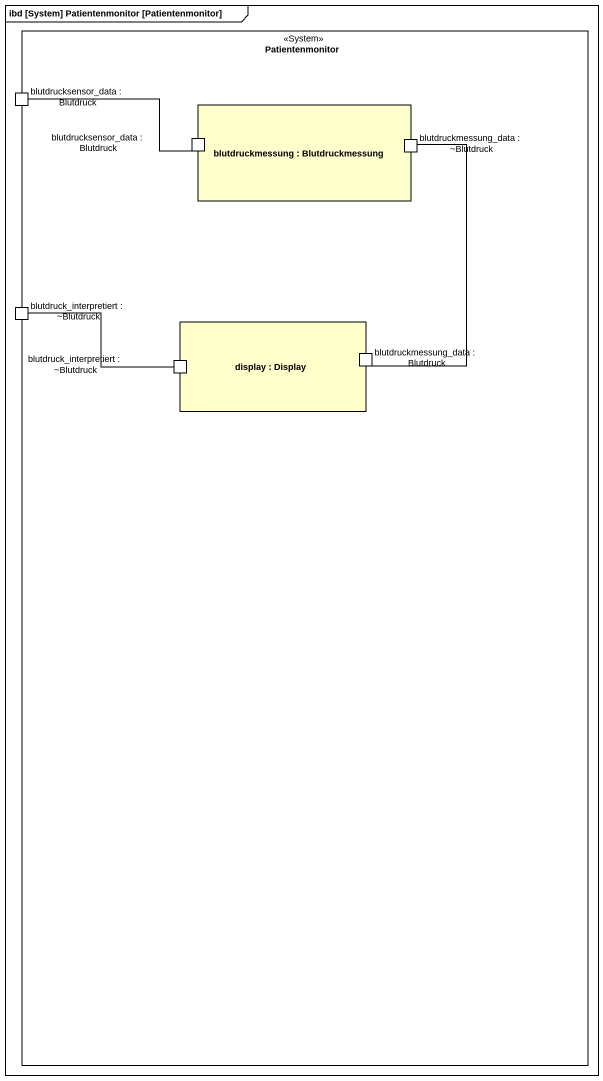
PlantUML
@startuml
mainframe ibd [System] Patientenmonitor [Patientenmonitor]
rectangle Patientenmonitor <<System>> {
  port "blutdrucksensor_data : Blutdruck" as blutdrucksensor_data
  rectangle "blutdruckmessung : Blutdruckmessung" as blutdruckmessung {
    port "blutdrucksensor_data : Blutdruck" as blutdrucksensor_data_2
    port "blutdruckmessung_data : ~Blutdruck" as blutdruckmessung_data
  }
  port "blutdruck_interpretiert : ~Blutdruck" as blutdruck_interpretiert
  rectangle "display : Display" as display {
    port "blutdruckmessung_data : Blutdruck" as blutdruckmessung_data_2
    port "blutdruck_interpretiert : ~Blutdruck" as blutdruck_interpretiert_2
  }
}
blutdrucksensor_data -right- blutdrucksensor_data_2
blutdruckmessung_data -- blutdruckmessung_data_2
blutdruck_interpretiert_2 -left- blutdruck_interpretiert
@enduml
